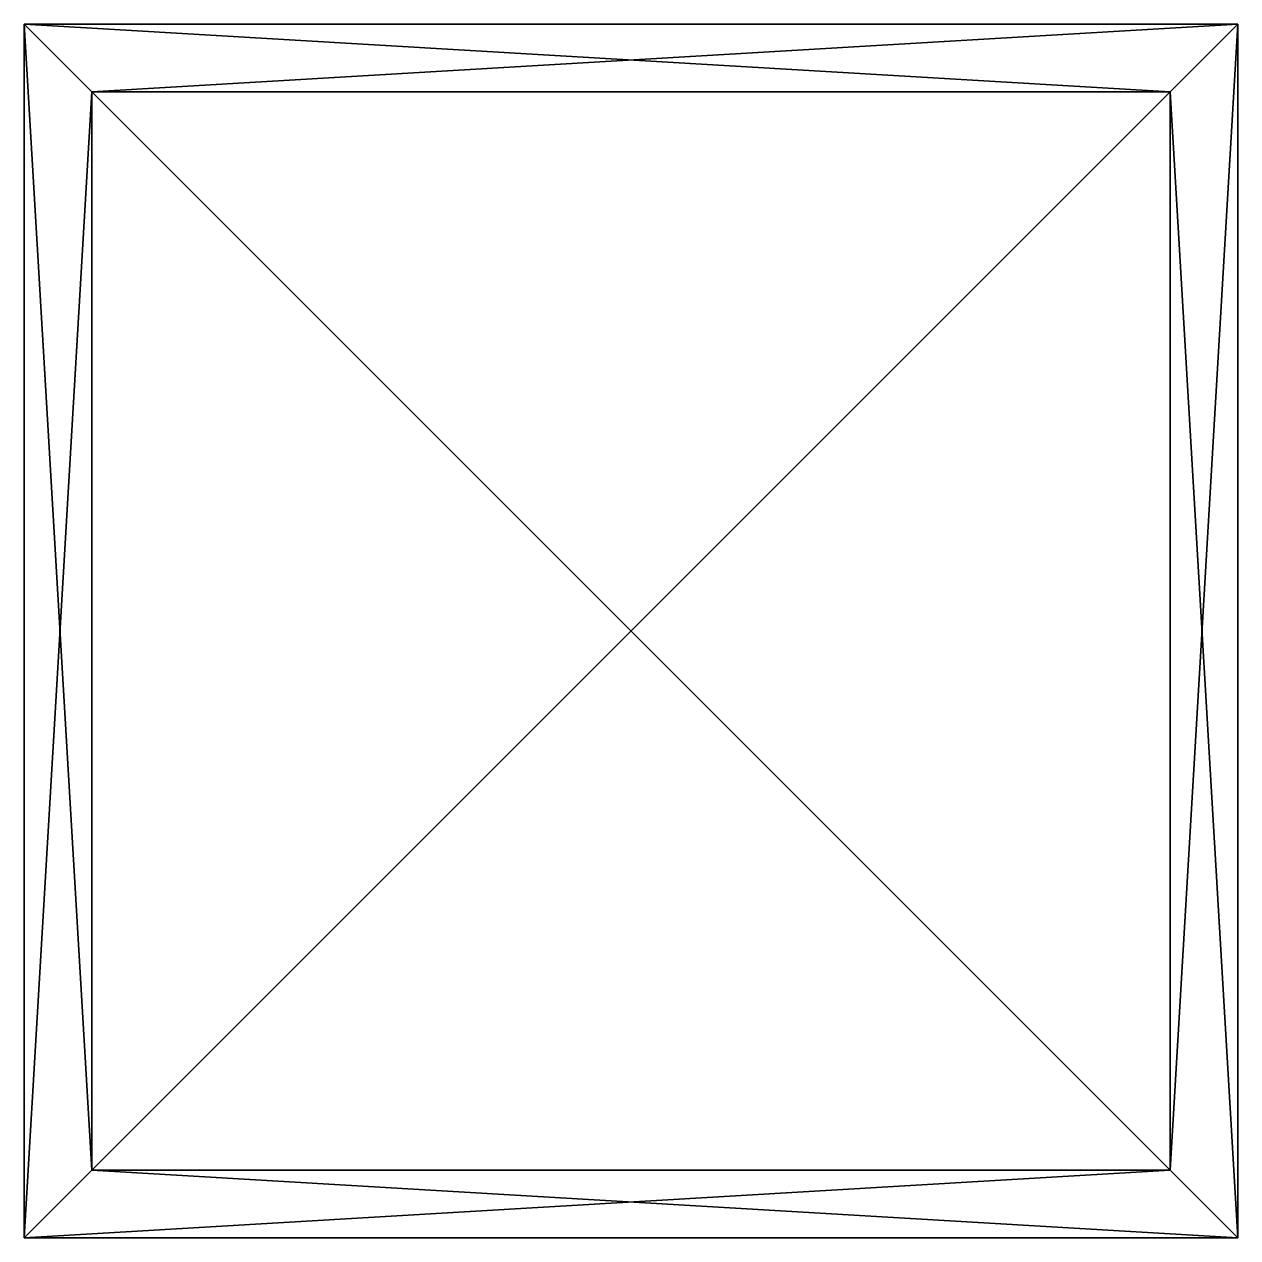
# Model space of a CAD drawing. Extents: x -144 to 144, y 240 to 528.
import ezdxf

# ---------------------------------------------------------------- set-up
doc = ezdxf.new("R2010")
doc.units = 0

msp = doc.modelspace()

# ---------------------------------------------------------------- meshes
at = {"layer": 'OBJECT000', "color": 50}
mesh = msp.add_polyface(dxfattribs=at)
corners = [(144, 528), (128, 512, 8), (-128, 512, 8), (-144, 528), (-144, 528, -8), (-128, 512, -8), (128, 512, -8), (144, 528, -8)]
mesh.append_faces([[corners[k] for k in face] for face in [(1, 3, 0), (5, 7, 4), (0, 6, 1), (4, 2, 5), (5, 1, 6), (7, 3, 4)]], dxfattribs={"vtx0": -1})
mesh.append_faces([[corners[k] for k in face] for face in [(1, 2, 3), (5, 6, 7), (0, 7, 6), (4, 3, 2), (5, 2, 1), (7, 0, 3)]], dxfattribs={"vtx2": -1})
at = {"layer": 'OBJECT001', "color": 50}
mesh = msp.add_polyface(dxfattribs=at)
corners = [(144, 240), (128, 256, 8), (128, 512, 8), (144, 528), (128, 256, -8), (144, 240, -8), (144, 528, -8), (128, 512, -8)]
mesh.append_faces([[corners[k] for k in face] for face in [(1, 3, 0), (5, 7, 4), (0, 4, 1), (6, 2, 7), (7, 1, 4), (5, 3, 6)]], dxfattribs={"vtx0": -1})
mesh.append_faces([[corners[k] for k in face] for face in [(1, 2, 3), (5, 6, 7), (0, 5, 4), (6, 3, 2), (7, 2, 1), (5, 0, 3)]], dxfattribs={"vtx2": -1})
at = {"layer": 'OBJECT002', "color": 50}
mesh = msp.add_polyface(dxfattribs=at)
corners = [(-128, 256, 8), (-128, 512, 8), (128, 512, 8), (128, 256, 8), (-128, 512, -8), (-128, 256, -8), (128, 256, -8), (128, 512, -8)]
mesh.append_faces([[corners[k] for k in face] for face in [(1, 3, 0), (5, 7, 4), (4, 0, 5), (6, 2, 7), (7, 1, 4), (5, 3, 6)]], dxfattribs={"vtx0": -1})
mesh.append_faces([[corners[k] for k in face] for face in [(1, 2, 3), (5, 6, 7), (4, 1, 0), (6, 3, 2), (7, 2, 1), (5, 0, 3)]], dxfattribs={"vtx2": -1})
at = {"layer": 'OBJECT003', "color": 50}
mesh = msp.add_polyface(dxfattribs=at)
corners = [(-144, 240), (-128, 256, 8), (128, 256, 8), (144, 240), (144, 240, -8), (128, 256, -8), (-128, 256, -8), (-144, 240, -8)]
mesh.append_faces([[corners[k] for k in face] for face in [(1, 3, 0), (5, 7, 4), (4, 2, 5), (0, 6, 1), (5, 1, 6), (7, 3, 4)]], dxfattribs={"vtx0": -1})
mesh.append_faces([[corners[k] for k in face] for face in [(1, 2, 3), (5, 6, 7), (4, 3, 2), (0, 7, 6), (5, 2, 1), (7, 0, 3)]], dxfattribs={"vtx2": -1})
at = {"layer": 'OBJECT004', "color": 50}
mesh = msp.add_polyface(dxfattribs=at)
corners = [(-128, 256, 8), (-144, 240), (-144, 528), (-128, 512, 8), (-144, 240, -8), (-128, 256, -8), (-128, 512, -8), (-144, 528, -8)]
mesh.append_faces([[corners[k] for k in face] for face in [(1, 3, 0), (5, 7, 4), (4, 0, 5), (2, 6, 3), (5, 3, 6), (7, 1, 4)]], dxfattribs={"vtx0": -1})
mesh.append_faces([[corners[k] for k in face] for face in [(1, 2, 3), (5, 6, 7), (4, 1, 0), (2, 7, 6), (5, 0, 3), (7, 2, 1)]], dxfattribs={"vtx2": -1})

doc.saveas('drawing.dxf')
